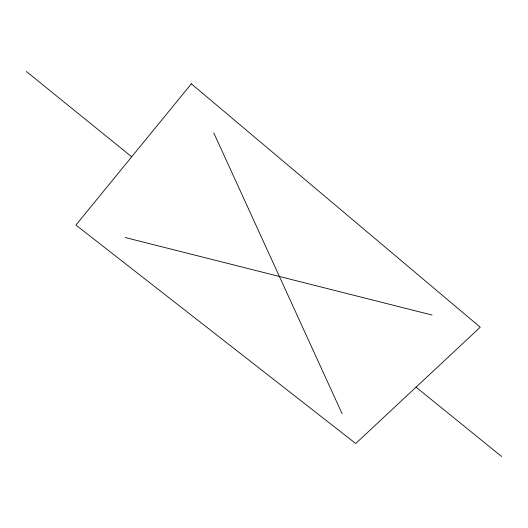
<?xml version="1.0" encoding="UTF-8"?>
<svg xmlns="http://www.w3.org/2000/svg" width="528" height="528" viewBox="0 0 528 528"><rect width="100%" height="100%" fill="white"/><g stroke="black" fill="none" stroke-linecap="round" stroke-linejoin="round"><path stroke-width="0.79" d="M125.189 237.514L432.076 315.038M26.4 71.524L131.69 156.816M416.044 387.169L501.6 456.476M213.781 132.891L342.124 413.741M191.354 83.813L75.913 225.067L355.727 443.507L480.236 327.208L191.354 83.813"/></g></svg>
